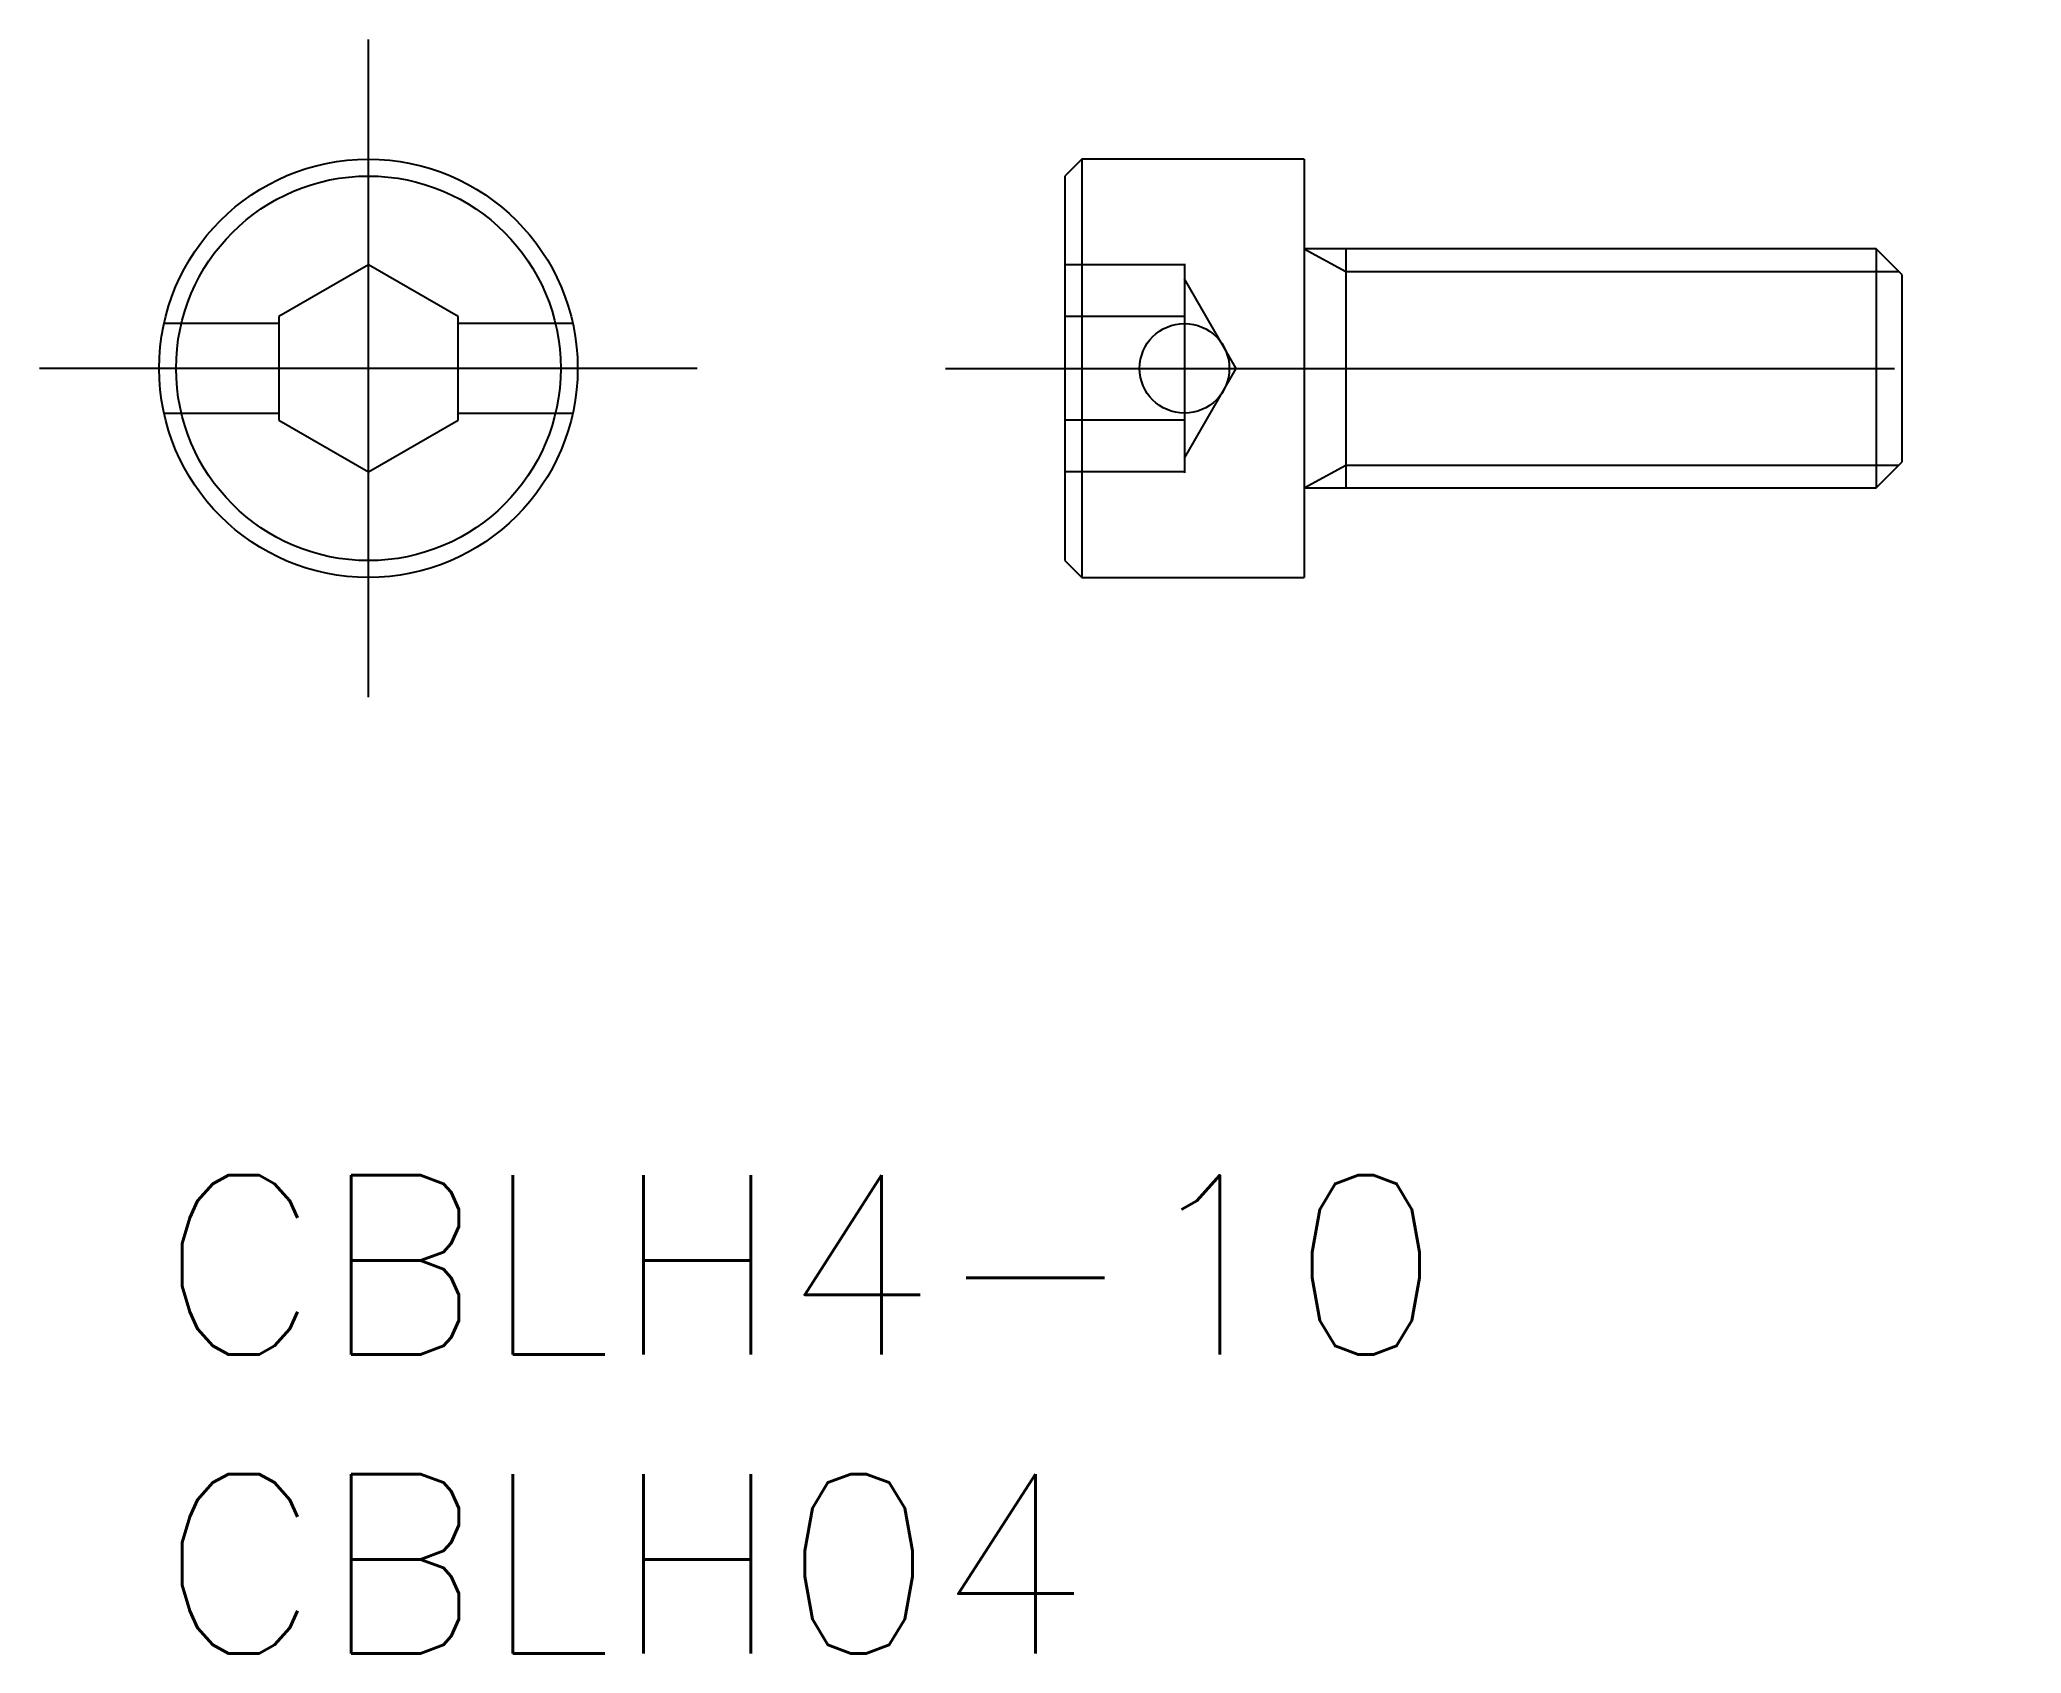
# Model space of a CAD drawing. Extents: x -2 to 31.2, y -8 to 19.
import ezdxf

# ---------------------------------------------------------------- set-up
doc = ezdxf.new("R2010")
doc.units = 0
doc.header["$LTSCALE"] = 0.5
doc.linetypes.add('CENTER', pattern=[50.8, 31.75, -6.35, 6.35, -6.35])
doc.linetypes.add('DASHED', pattern=[19.05, 12.7, -6.35])
for name, color, linetype in [('MSM_CENTER', 1, 'CENTER'), ('MSM_CONTINUOUS', 7, 'CONTINUOUS'), ('MSM_DASHED', 4, 'DASHED'), ('MSM_NARROW', 5, 'CONTINUOUS'), ('MSM_PART_NUMBER', 7, 'CONTINUOUS')]:
    doc.layers.add(name, color=color, linetype=linetype)
doc.styles.get("Standard").update_dxf_attribs({"font": 'txt.shx', "height": 1, "bigfont": 'bigfont.shx'})

# ---------------------------------------------------------------- blocks, each defined once
blk = doc.blocks.new('*U12')
at = {"layer": 'MSM_PART_NUMBER'}
blk.add_text('CBLH4-10', height=3, dxfattribs=at).set_placement((0, -3))
blk = doc.blocks.new('*U13')
at = {"layer": 'MSM_PART_NUMBER'}
blk.add_text('CBLH04', height=3, dxfattribs=at).set_placement((0, -8))

msp = doc.modelspace()

# ---------------------------------------------------------------- linework, layer by layer
at = {"layer": 'MSM_CENTER'}
for p, q in [((3.5, 8), (3.5, 19)), ((17.152, 15.25), (17.152, 11.75)), ((9, 13.5), (-2, 13.5)), ((13.152, 13.5), (31.152, 13.5))]:
    msp.add_line(p, q, dxfattribs=at)
at = {"layer": 'MSM_CONTINUOUS'}
for p, q in [((15.435, 17), (15.152, 16.717)), ((19.152, 17), (15.435, 17)), ((15.435, 17), (15.435, 10)), ((19.152, 17), (19.152, 10)), ((15.152, 16.717), (15.152, 10.283)), ((28.722, 15.5), (19.152, 15.5)), ((19.852, 15.5), (19.852, 11.5)), ((29.152, 15.07), (28.722, 15.5)), ((28.722, 15.5), (28.722, 11.5)), ((3.5, 15.232), (2, 14.366)), ((5, 14.366), (3.5, 15.232)), ((29.152, 15.07), (29.152, 11.93)), ((2, 14.366), (2, 12.634)), ((5, 12.634), (5, 14.366)), ((2, 12.634), (3.5, 11.768)), ((3.5, 11.768), (5, 12.634)), ((28.722, 11.5), (29.152, 11.93)), ((19.152, 11.5), (28.722, 11.5)), ((15.152, 10.283), (15.435, 10)), ((15.435, 10), (19.152, 10))]:
    msp.add_line(p, q, dxfattribs=at)
for centre, radius in [((3.5, 13.5), 3.5), ((3.5, 13.5), 3.217), ((17.152, 13.5), 0.75)]:
    msp.add_circle(centre, radius, dxfattribs=at)
at = {"layer": 'MSM_DASHED'}
for p, q in [((17.152, 15.232), (15.152, 15.232)), ((17.152, 15.232), (17.152, 14.25)), ((18.018, 13.5), (17.152, 15)), ((17.152, 14.366), (15.152, 14.366)), ((2, 14.25), (0.081, 14.25)), ((6.919, 14.25), (5, 14.25)), ((17.152, 12), (18.018, 13.5)), ((0.081, 12.75), (2, 12.75)), ((5, 12.75), (6.919, 12.75)), ((17.152, 12.634), (15.152, 12.634)), ((17.152, 12.75), (17.152, 11.768)), ((17.152, 11.768), (15.152, 11.768))]:
    msp.add_line(p, q, dxfattribs=at)
at = {"layer": 'MSM_NARROW'}
for p, q in [((19.152, 15.5), (19.852, 15.121)), ((19.852, 15.121), (29.101, 15.121)), ((19.152, 11.5), (19.852, 11.879)), ((19.852, 11.879), (29.101, 11.879))]:
    msp.add_line(p, q, dxfattribs=at)

# ---------------------------------------------------------------- block references
at = {"layer": 'MSM_CONTINUOUS'}
for name in ['*U12', '*U13']:
    msp.add_blockref(name, (0, 0), dxfattribs=at)

doc.saveas('drawing.dxf')
